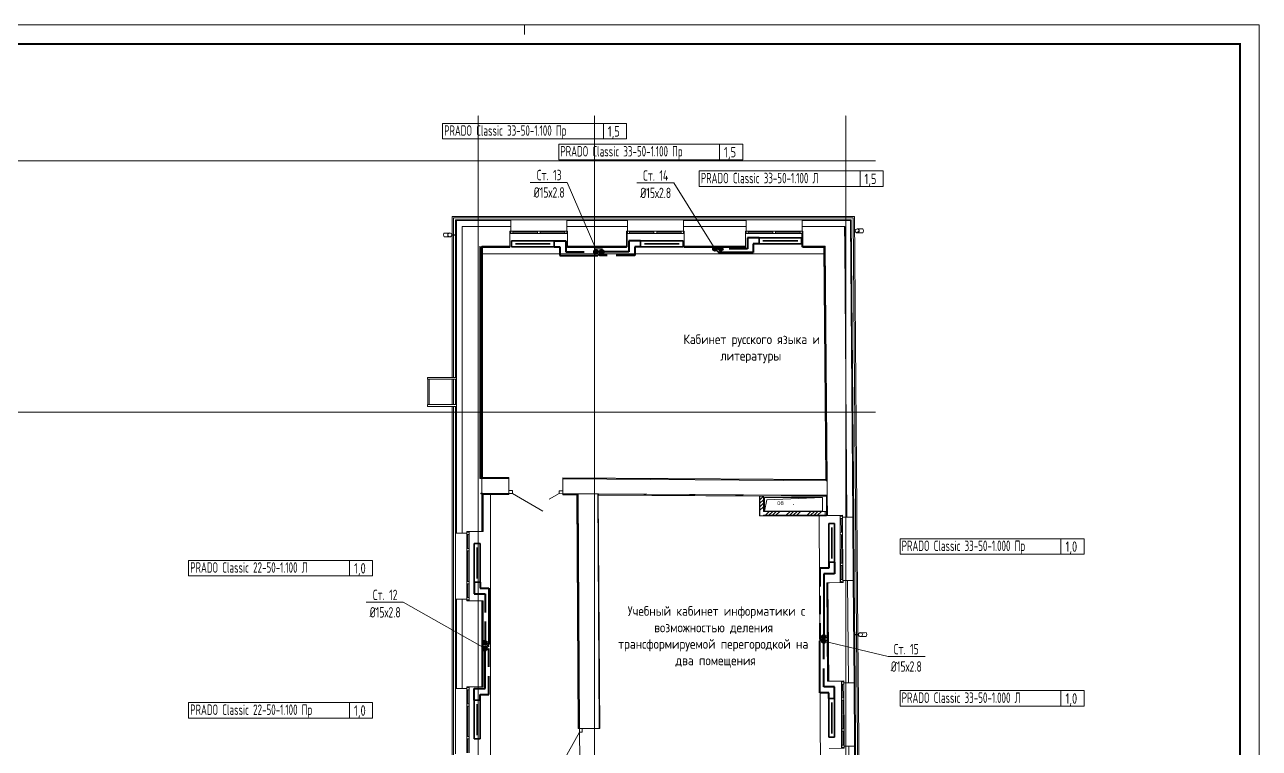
# Model space of a CAD drawing. Header units: millimetres. Extents: x -3929 to 624051, y 52832 to 514950.
# Drawn here: x 205170 to 237092, y 440221 to 458938 of the extents above; entities that cross this region are included whole.
import ezdxf
from ezdxf import colors
from ezdxf.entities.mleader import LeaderData, LeaderLine
from ezdxf.enums import TextEntityAlignment as Align
from ezdxf.math import Vec2, Vec3

# ---------------------------------------------------------------- set-up
doc = ezdxf.new("R2010")
doc.units = ezdxf.units.MM
for name, pattern in [('ADSK_Линия сетки', [25, 20, -2.5, 0, -2.5]), ('ADSK_Штриховая_ш2 п1', [3, 2, -1]), ('Hidden', [7.14375, 4.7625, -2.38125])]:
    doc.linetypes.add(name, pattern=pattern)
for name, color, linetype in [('9_Форматы', 7, 'Continuous'), ('ПРИБОРЫ', 3, 'Continuous'), ('статистика приборов', 252, 'Continuous'), ('стояки', 7, 'Continuous')]:
    doc.layers.add(name, color=color, linetype=linetype)
for name, color, linetype, lineweight in [('_ Окна', 7, 'Continuous', 9), ('Аннотация', 7, 'Continuous', 18), ('Двери', 7, 'Continuous', 9), ('Марки помещений', 7, 'Continuous', 20), ('Обобщенные модели', 7, 'Continuous', 18), ('Оборудование', 7, 'Continuous', 18), ('ОВ-О-Оборудование', 32, 'Continuous', 35), ('ОВ-рамка', 7, 'Continuous', 30), ('ОВ-ТЕКСТ', 7, 'Continuous', 25), ('Окна', 7, 'Continuous', 9), ('Оси', 253, 'Continuous', 9), ('Перекрытие', 7, 'Continuous', 18), ('Стены внутренние', 7, 'Continuous', 18), ('Стены наружные', 7, 'Continuous', 18), ('Стены несущие', 7, 'Continuous', 30), ('Стены отделка', 7, 'Continuous', 30), ('Стены штриховка', 7, 'Continuous', 9)]:
    doc.layers.add(name, color=color, linetype=linetype, lineweight=lineweight)
doc.layers.add('т11.1', color=1, linetype='Continuous', true_color=0xff0000)
doc.layers.add('т21.1', color=5, linetype='Continuous', true_color=0x0000ff)
doc.styles.add('GOST Common_2', font='GOST_Common.ttf', dxfattribs={"width": 0.9, "height": 250})
doc.styles.add('GOST Common_4', font='GOST_Common.ttf', dxfattribs={"width": 0.9, "height": 200})
doc.styles.add('СТИЛЬ', font='simplex.shx', dxfattribs={"width": 0.65})

# ---------------------------------------------------------------- blocks, each defined once
blk = doc.blocks.new('*U2934')
at = {"layer": 'ОВ-О-Оборудование', "color": 32, "ltscale": 0.1, "true_color": 0xcd6928}
for p, q in [((550, 75), (-550, 75)), ((-550, 75), (-550, -75)), ((-450, 0), (450, 0)), ((550, -75), (550, 75)), ((-550, -75), (550, -75))]:
    blk.add_line(p, q, dxfattribs=at)
blk = doc.blocks.new('*U2874')
at = {"layer": 'ОВ-О-Оборудование', "color": 32, "ltscale": 0.1, "true_color": 0xcd6928}
for p, q in [((500, 75), (-500, 75)), ((-500, 75), (-500, -75)), ((-400, 0), (400, 0)), ((500, -75), (500, 75)), ((-500, -75), (500, -75))]:
    blk.add_line(p, q, dxfattribs=at)
blk = doc.blocks.new('4 этаж')
at = {"layer": '_ Окна', "color": 253, "lineweight": 0}
for p, q in [((408457, 43324), (408457, 43384)), ((408457, 43384), (408533, 43384)), ((408533, 43324), (408457, 43324)), ((408477, 43324), (408477, 43384)), ((408533, 43384), (408533, 43324)), ((408533, 43354), (409164, 43354)), ((409164, 43324), (409164, 43384)), ((409164, 43384), (409240, 43384)), ((409240, 43324), (409164, 43324)), ((409240, 43384), (409240, 43324)), ((409240, 43354), (409871, 43354)), ((409871, 43384), (409871, 43324)), ((409947, 43384), (409871, 43384)), ((409871, 43324), (409947, 43324)), ((409927, 43324), (409927, 43384)), ((409947, 43324), (409947, 43384)), ((411472, 43324), (411472, 43384)), ((411472, 43384), (411548, 43384)), ((411548, 43324), (411472, 43324)), ((411492, 43324), (411492, 43384)), ((411548, 43384), (411548, 43324)), ((411548, 43354), (412179, 43354)), ((412179, 43324), (412179, 43384)), ((412179, 43384), (412255, 43384)), ((412255, 43324), (412179, 43324)), ((412255, 43384), (412255, 43324)), ((412255, 43354), (412886, 43354)), ((412886, 43384), (412886, 43324)), ((412962, 43384), (412886, 43384)), ((412886, 43324), (412962, 43324)), ((412942, 43324), (412942, 43384)), ((412962, 43324), (412962, 43384)), ((414542, 43324), (414542, 43384)), ((414542, 43384), (414618, 43384)), ((414618, 43324), (414542, 43324)), ((414562, 43324), (414562, 43384)), ((414618, 43384), (414618, 43324)), ((414618, 43354), (415249, 43354)), ((415249, 43324), (415249, 43384)), ((415249, 43384), (415325, 43384)), ((415325, 43324), (415249, 43324)), ((415325, 43384), (415325, 43324)), ((415325, 43354), (415956, 43354)), ((415956, 43384), (415956, 43324)), ((416032, 43384), (415956, 43384)), ((415956, 43324), (416032, 43324)), ((416012, 43324), (416012, 43384)), ((416032, 43324), (416032, 43384)), ((416993, 36032), (417053, 36033)), ((416993, 35952), (416993, 36032)), ((416993, 36012), (417053, 36013)), ((417053, 35953), (416993, 35952)), ((417023, 35953), (417026, 35593)), ((417053, 36033), (417053, 35953)), ((407400, 35614), (407340, 35614)), ((407340, 35614), (407340, 35534)), ((407400, 35594), (407340, 35594)), ((407340, 35534), (407400, 35534)), ((407370, 35174), (407370, 35534)), ((407400, 35534), (407400, 35614)), ((416996, 35592), (417056, 35593)), ((416997, 35532), (416996, 35592)), ((417057, 35533), (416997, 35532)), ((417027, 35533), (417033, 34793)), ((417056, 35593), (417057, 35533)), ((407340, 35174), (407400, 35174)), ((407340, 35114), (407340, 35174)), ((407400, 35174), (407400, 35114)), ((407400, 35114), (407340, 35114)), ((407370, 34324), (407370, 35114)), ((417003, 34792), (417063, 34793)), ((417003, 34732), (417003, 34792)), ((417063, 34733), (417003, 34732)), ((417033, 34733), (417036, 34373)), ((417063, 34793), (417063, 34733)), ((407340, 34324), (407400, 34324)), ((407340, 34264), (407340, 34324)), ((407400, 34264), (407340, 34264)), ((407370, 33904), (407370, 34264)), ((407400, 34324), (407400, 34264)), ((417066, 34373), (417006, 34372)), ((417006, 34372), (417007, 34292)), ((417007, 34312), (417067, 34313)), ((417007, 34292), (417067, 34293)), ((417067, 34293), (417066, 34373)), ((407340, 33904), (407400, 33904)), ((407340, 33824), (407340, 33904)), ((407400, 33844), (407340, 33844)), ((407400, 33904), (407400, 33824)), ((407400, 33824), (407340, 33824)), ((417027, 31747), (417087, 31748)), ((417028, 31667), (417027, 31747)), ((417027, 31727), (417087, 31728)), ((417088, 31668), (417028, 31667)), ((417058, 31668), (417061, 31308)), ((417087, 31748), (417088, 31668)), ((407400, 31599), (407340, 31599)), ((407340, 31599), (407340, 31519)), ((407400, 31579), (407340, 31579)), ((407340, 31519), (407400, 31519)), ((407370, 31159), (407370, 31519)), ((407400, 31519), (407400, 31599)), ((417031, 31307), (417091, 31308)), ((417031, 31247), (417031, 31307)), ((417091, 31308), (417091, 31248)), ((407340, 31159), (407400, 31159)), ((407340, 31099), (407340, 31159)), ((407400, 31099), (407340, 31099)), ((407370, 30309), (407370, 31099)), ((407400, 31159), (407400, 31099)), ((417091, 31248), (417031, 31247)), ((417061, 31248), (417067, 30508)), ((417037, 30507), (417097, 30508)), ((417038, 30447), (417037, 30507)), ((417098, 30448), (417038, 30447)), ((417068, 30448), (417071, 30088)), ((417097, 30508), (417098, 30448)), ((407340, 30309), (407400, 30309)), ((407340, 30249), (407340, 30309)), ((407400, 30249), (407340, 30249)), ((407370, 29889), (407370, 30249)), ((407400, 30309), (407400, 30249)), ((417101, 30088), (417041, 30087)), ((417041, 30087), (417041, 30007)), ((417041, 30027), (417101, 30028)), ((417041, 30007), (417101, 30008)), ((417101, 30008), (417101, 30088))]:
    blk.add_line(p, q, dxfattribs=at)
at = {"layer": 'Двери', "color": 253, "lineweight": 0}
for p, q in [((408519, 36671), (408424, 36671)), ((408424, 36671), (408424, 36601)), ((408424, 36601), (408519, 36601)), ((408519, 36601), (408519, 36671)), ((408519, 36601), (409308, 36138)), ((409729, 36593), (409472, 36447)), ((409824, 36662), (409729, 36663)), ((409729, 36663), (409729, 36593)), ((409729, 36593), (409824, 36592)), ((409824, 36592), (409824, 36662)), ((410255, 30421), (409802, 29626)), ((410324, 30517), (410254, 30516)), ((410254, 30516), (410255, 30421)), ((410255, 30421), (410325, 30422)), ((410325, 30422), (410324, 30517))]:
    blk.add_line(p, q, dxfattribs=at)
at = {"layer": 'Обобщенные модели', "color": 253, "lineweight": 0}
for p, q in [((417446, 43440), (417447, 43440)), ((417447, 43440), (417450, 43440)), ((417450, 43440), (417453, 43440)), ((417453, 43440), (417456, 43440)), ((417456, 43440), (417459, 43440)), ((417459, 43440), (417462, 43440)), ((417462, 43440), (417466, 43440)), ((417466, 43440), (417470, 43440)), ((417470, 43440), (417474, 43440)), ((417474, 43440), (417478, 43440)), ((417478, 43440), (417483, 43440)), ((417483, 43440), (417487, 43440)), ((417487, 43440), (417492, 43440)), ((417492, 43440), (417497, 43440)), ((417497, 43440), (417502, 43440)), ((417502, 43440), (417507, 43440)), ((417507, 43440), (417512, 43440)), ((417512, 43440), (417517, 43440)), ((417517, 43440), (417523, 43440)), ((417523, 43440), (417528, 43440)), ((417528, 43440), (417534, 43440)), ((417534, 43440), (417536, 43440)), ((417579, 43441), (417536, 43440)), ((406797, 43334), (406754, 43334)), ((406754, 43234), (406797, 43234)), ((406797, 43334), (406802, 43334)), ((406799, 43234), (406797, 43234)), ((406805, 43234), (406799, 43234)), ((406802, 43334), (406808, 43334)), ((406810, 43234), (406805, 43234)), ((406808, 43334), (406813, 43334)), ((406816, 43234), (406810, 43234)), ((406813, 43334), (406819, 43334)), ((406821, 43234), (406816, 43234)), ((406819, 43334), (406824, 43334)), ((406826, 43234), (406821, 43234)), ((406824, 43334), (406829, 43334)), ((406831, 43234), (406826, 43234)), ((406829, 43334), (406834, 43334)), ((406836, 43234), (406831, 43234)), ((406834, 43334), (406839, 43334)), ((406841, 43234), (406836, 43234)), ((406839, 43334), (406844, 43334)), ((406846, 43234), (406841, 43234)), ((406844, 43334), (406849, 43334)), ((406851, 43234), (406846, 43234)), ((406849, 43334), (406853, 43334)), ((406855, 43234), (406851, 43234)), ((406853, 43334), (406857, 43334)), ((406859, 43234), (406855, 43234)), ((406857, 43334), (406861, 43334)), ((406863, 43234), (406859, 43234)), ((406861, 43334), (406865, 43334)), ((406867, 43234), (406863, 43234)), ((406865, 43334), (406869, 43334)), ((406871, 43234), (406867, 43234)), ((406869, 43334), (406873, 43334)), ((406874, 43234), (406871, 43234)), ((406873, 43334), (406876, 43334)), ((406877, 43234), (406874, 43234)), ((406876, 43334), (406879, 43334)), ((406881, 43234), (406877, 43234)), ((406879, 43334), (406882, 43334)), ((406883, 43234), (406881, 43234)), ((406882, 43334), (406885, 43334)), ((406886, 43234), (406883, 43234)), ((406885, 43334), (406887, 43334)), ((406887, 43234), (406886, 43234)), ((407050, 43289), (406951, 43289)), ((406951, 43279), (407050, 43279)), ((417263, 43393), (417261, 43393)), ((417261, 43383), (417263, 43383)), ((417382, 43394), (417369, 43394)), ((417369, 43384), (417382, 43384)), ((417449, 43340), (417447, 43340)), ((417452, 43340), (417449, 43340)), ((417455, 43340), (417452, 43340)), ((417458, 43340), (417455, 43340)), ((417461, 43340), (417458, 43340)), ((417465, 43340), (417461, 43340)), ((417468, 43340), (417465, 43340)), ((417472, 43340), (417468, 43340)), ((417477, 43340), (417472, 43340)), ((417481, 43340), (417477, 43340)), ((417485, 43340), (417481, 43340)), ((417490, 43340), (417485, 43340)), ((417495, 43340), (417490, 43340)), ((417500, 43340), (417495, 43340)), ((417505, 43340), (417500, 43340)), ((417510, 43340), (417505, 43340)), ((417515, 43340), (417510, 43340)), ((417520, 43340), (417515, 43340)), ((417526, 43340), (417520, 43340)), ((417532, 43340), (417526, 43340)), ((417537, 43340), (417532, 43340)), ((417537, 43340), (417580, 43341)), ((415038, 36140), (415038, 36490)), ((415038, 36490), (416538, 36490)), ((416538, 36490), (415038, 36490)), ((415038, 36490), (415038, 36140)), ((415038, 36140), (415096, 36432)), ((415096, 36432), (416538, 36490)), ((416538, 36490), (416538, 36140)), ((416538, 36140), (416538, 36490)), ((416538, 36140), (415038, 36140)), ((415038, 36140), (416538, 36140)), ((417348, 32950), (417345, 32950)), ((417345, 32940), (417348, 32940)), ((417467, 32951), (417368, 32950)), ((417368, 32940), (417467, 32941)), ((417530, 32997), (417531, 32997)), ((417531, 32997), (417534, 32997)), ((417533, 32897), (417531, 32897)), ((417536, 32897), (417533, 32897)), ((417534, 32997), (417537, 32997)), ((417539, 32897), (417536, 32897)), ((417537, 32997), (417540, 32997)), ((417542, 32897), (417539, 32897)), ((417540, 32997), (417543, 32997)), ((417546, 32897), (417542, 32897)), ((417543, 32997), (417547, 32997)), ((417549, 32897), (417546, 32897)), ((417547, 32997), (417551, 32997)), ((417553, 32897), (417549, 32897)), ((417551, 32997), (417554, 32997)), ((417557, 32897), (417553, 32897)), ((417554, 32997), (417558, 32997)), ((417561, 32897), (417557, 32897)), ((417558, 32997), (417563, 32997)), ((417565, 32897), (417561, 32897)), ((417563, 32997), (417567, 32997)), ((417570, 32897), (417565, 32897)), ((417567, 32997), (417572, 32997)), ((417574, 32897), (417570, 32897)), ((417572, 32997), (417576, 32997)), ((417579, 32897), (417574, 32897)), ((417576, 32997), (417581, 32997)), ((417584, 32897), (417579, 32897)), ((417581, 32997), (417586, 32997)), ((417589, 32897), (417584, 32897)), ((417586, 32997), (417591, 32997)), ((417594, 32897), (417589, 32897)), ((417591, 32997), (417596, 32997)), ((417600, 32897), (417594, 32897)), ((417596, 32997), (417602, 32997)), ((417605, 32897), (417600, 32897)), ((417602, 32997), (417607, 32997)), ((417610, 32897), (417605, 32897)), ((417607, 32997), (417613, 32997)), ((417616, 32897), (417610, 32897)), ((417613, 32997), (417618, 32997)), ((417622, 32897), (417616, 32897)), ((417618, 32997), (417621, 32997)), ((417663, 32998), (417621, 32997)), ((417622, 32897), (417664, 32898))]:
    blk.add_line(p, q, dxfattribs=at)
at = {"layer": 'Обобщенные модели', "color": 253, "linetype": 'Continuous', "lineweight": 0}
blk.add_line((417427, 43341), (417482, 43395), dxfattribs=at)
at = {"layer": 'Обобщенные модели', "color": 253, "lineweight": 0}
for centre, radius, start, end in [((417433, 43390), 52, 0.4634, 180.4634), ((417433, 43390), 50, 0.4634, 180.4634), ((406900, 43284), 52, 0, 180), ((406900, 43284), 52, 180, 0), ((406900, 43284), 50, 0, 180), ((406900, 43284), 50, 180, 0), ((417433, 43390), 52, 180.4634, 0.4634), ((417433, 43390), 50, 180.4634, 0.4634), ((415788, 36315), 2.5, 0, 180), ((415788, 36315), 2.5, 60, 165), ((415788, 36315), 2.5, 180, 0), ((415788, 36315), 2.5, 195, 270), ((415788, 36315), 2.5, 300, 0), ((417518, 32946), 52, 0.4634, 180.4634), ((417518, 32946), 52, 180.4634, 0.4634), ((417518, 32946), 50, 0.4634, 180.4634), ((417518, 32946), 50, 180.4634, 0.4634)]:
    blk.add_arc(centre, radius, start, end, dxfattribs=at)
for centre, major_axis, start_param, end_param in [((417579, 43391), (-0.4, 50), 4.712389, 6.283185), ((406754, 43284), (0, -50), 3.141593, 4.712389), ((406754, 43284), (0, -50), 4.712389, 6.283185), ((417579, 43391), (-0.4, 50), 3.141593, 4.712389), ((417664, 32948), (-0.4, 50), 4.712389, 6.283185), ((417664, 32948), (-0.4, 50), 3.141593, 4.712389)]:
    blk.add_ellipse(centre, major_axis=major_axis, ratio=0.309017, start_param=start_param, end_param=end_param, dxfattribs=at)
at = {"layer": 'Оборудование', "color": 253, "lineweight": 0}
for p, q in [((406325, 39600), (406325, 39550)), ((406550, 39600), (406325, 39600)), ((406550, 39600), (406850, 39600)), ((407075, 39600), (406850, 39600)), ((407075, 39550), (407075, 39600)), ((406325, 39550), (406550, 39550)), ((406335, 38900), (406335, 39550)), ((406365, 39550), (406365, 38900)), ((406850, 39550), (406550, 39550)), ((406850, 39550), (407075, 39550)), ((406325, 38900), (406325, 38850)), ((406550, 38900), (406325, 38900)), ((406325, 38850), (406550, 38850)), ((406550, 38900), (406850, 38900)), ((406850, 38850), (406550, 38850)), ((407075, 38900), (406850, 38900)), ((406850, 38850), (407075, 38850)), ((407075, 38850), (407075, 38900))]:
    blk.add_line(p, q, dxfattribs=at)
at = {"layer": 'Окна', "color": 253, "lineweight": 0}
for p, q in [((408457, 43384), (408457, 43324)), ((408533, 43384), (408457, 43384)), ((408457, 43324), (408533, 43324)), ((408533, 43384), (409164, 43384)), ((409164, 43324), (408533, 43324)), ((409240, 43384), (409164, 43384)), ((409164, 43324), (409240, 43324)), ((409240, 43384), (409871, 43384)), ((409871, 43324), (409240, 43324)), ((409947, 43384), (409871, 43384)), ((409871, 43324), (409947, 43324)), ((409947, 43324), (409947, 43384)), ((411472, 43384), (411472, 43324)), ((411548, 43384), (411472, 43384)), ((411472, 43324), (411548, 43324)), ((411548, 43384), (412179, 43384)), ((412179, 43324), (411548, 43324)), ((412255, 43384), (412179, 43384)), ((412179, 43324), (412255, 43324)), ((412255, 43384), (412886, 43384)), ((412886, 43324), (412255, 43324)), ((412962, 43384), (412886, 43384)), ((412886, 43324), (412962, 43324)), ((412962, 43324), (412962, 43384)), ((414542, 43384), (414542, 43324)), ((414618, 43384), (414542, 43384)), ((414542, 43324), (414618, 43324)), ((414618, 43384), (415249, 43384)), ((415249, 43324), (414618, 43324)), ((415325, 43384), (415249, 43384)), ((415249, 43324), (415325, 43324)), ((415325, 43384), (415956, 43384)), ((415956, 43324), (415325, 43324)), ((416032, 43384), (415956, 43384)), ((415956, 43324), (416032, 43324)), ((416032, 43324), (416032, 43384)), ((417053, 36033), (416993, 36032)), ((416993, 36032), (416993, 35952)), ((416996, 35592), (416993, 35952)), ((417053, 35953), (417053, 36033)), ((417053, 35953), (417056, 35593)), ((407340, 35614), (407340, 35534)), ((407400, 35614), (407340, 35614)), ((407340, 35174), (407340, 35534)), ((407400, 35534), (407400, 35614)), ((407400, 35534), (407400, 35174)), ((416996, 35592), (416997, 35532)), ((417003, 34792), (416997, 35532)), ((417057, 35533), (417056, 35593)), ((417057, 35533), (417063, 34793)), ((407340, 35174), (407340, 35114)), ((407400, 35114), (407400, 35174)), ((407340, 34324), (407340, 35114)), ((407400, 35114), (407400, 34324)), ((417003, 34792), (417003, 34732)), ((417006, 34372), (417003, 34732)), ((417063, 34733), (417063, 34793)), ((417063, 34733), (417066, 34373)), ((407340, 34324), (407340, 34264)), ((407340, 33904), (407340, 34264)), ((407400, 34264), (407400, 34324)), ((407400, 34264), (407400, 33904)), ((417006, 34372), (417007, 34292)), ((417007, 34292), (417067, 34293)), ((417067, 34293), (417066, 34373)), ((407340, 33904), (407340, 33824)), ((407400, 33824), (407400, 33904)), ((407340, 33824), (407400, 33824)), ((417087, 31748), (417027, 31747)), ((417027, 31747), (417028, 31667)), ((417031, 31307), (417028, 31667)), ((417088, 31668), (417087, 31748)), ((417088, 31668), (417091, 31308)), ((407340, 31599), (407340, 31519)), ((407400, 31599), (407340, 31599)), ((407340, 31159), (407340, 31519)), ((407400, 31519), (407400, 31599)), ((407400, 31519), (407400, 31159)), ((417031, 31307), (417031, 31247)), ((417091, 31248), (417091, 31308)), ((407340, 31159), (407340, 31099)), ((407340, 30309), (407340, 31099)), ((407400, 31099), (407400, 31159)), ((407400, 31099), (407400, 30309)), ((417037, 30507), (417031, 31247)), ((417091, 31248), (417097, 30508)), ((417037, 30507), (417038, 30447)), ((417041, 30087), (417038, 30447)), ((417098, 30448), (417097, 30508)), ((417098, 30448), (417101, 30088)), ((407340, 30309), (407340, 30249)), ((407340, 29889), (407340, 30249)), ((407400, 30249), (407400, 30309)), ((407400, 30249), (407400, 29889)), ((417041, 30087), (417041, 30007)), ((417041, 30007), (417101, 30008)), ((417101, 30008), (417101, 30088))]:
    blk.add_line(p, q, dxfattribs=at)
at = {"layer": 'Оси', "color": 253, "linetype": 'ADSK_Линия сетки', "lineweight": 0}
for p, q in [((407638, -2196), (407638, 46378)), ((410638, -2196), (410638, 46378)), ((417138, -2196), (417138, 46378)), ((351674, 45200), (417904, 45200)), ((351674, 38700), (417904, 38700))]:
    blk.add_line(p, q, dxfattribs=at)
at = {"layer": 'Перекрытие', "color": 253, "lineweight": 0}
for p, q in [((411484, 43324), (411484, 42974)), ((416000, 42973), (416000, 43324)), ((407742, 42794), (416576, 42794)), ((411484, 42974), (411472, 42974)), ((416032, 42973), (416000, 42973)), ((407956, 20633), (407956, 36572)), ((414918, 36556), (414918, 36558)), ((416642, 36135), (416608, 36135)), ((416449, 36023), (416491, 28593)), ((416992, 34292), (416992, 36032)), ((416676, 34289), (416676, 34290)), ((416676, 34290), (416721, 34290)), ((417026, 31744), (416676, 31744)), ((417026, 30007), (417026, 31744)), ((410259, 29729), (410255, 30421))]:
    blk.add_line(p, q, dxfattribs=at)
at = {"layer": 'Стены внутренние', "color": 253, "lineweight": 0}
blk.add_line((416032, 42974), (416000, 42974), dxfattribs=at)
at = {"layer": 'Стены наружные', "color": 253, "lineweight": 0}
for p, q in [((406965, 43289), (406965, 43759)), ((406965, 43759), (417366, 43759)), ((417366, 43759), (417453, 32951)), ((407000, 43289), (407000, 43724)), ((407000, 43724), (407000, 43289)), ((407000, 43724), (417330, 43724)), ((417331, 43724), (407000, 43724)), ((409927, 43674), (408477, 43674)), ((412942, 43674), (411492, 43674)), ((416012, 43674), (414562, 43674)), ((417330, 43724), (417418, 32950)), ((417418, 32950), (417331, 43724)), ((406965, 39600), (406965, 43279)), ((407000, 39600), (407000, 43279)), ((407000, 43279), (407000, 39600)), ((406965, 38900), (406965, 39550)), ((407000, 38900), (407000, 39550)), ((407000, 39550), (407000, 38900)), ((406965, 28014), (406965, 38850)), ((407000, 28014), (407000, 38850)), ((407000, 38850), (407000, 28014)), ((417320, 35985), (417334, 34345)), ((417336, 34345), (417323, 35985)), ((417356, 34345), (417343, 35985)), ((407050, 33864), (407050, 35574)), ((417418, 32941), (417547, 16960)), ((417547, 16960), (417418, 32941)), ((417453, 32941), (417582, 16960)), ((417355, 31700), (417368, 30060)), ((417371, 30060), (417358, 31700)), ((417391, 30060), (417378, 31700)), ((407050, 29859), (407050, 31549))]:
    blk.add_line(p, q, dxfattribs=at)
at = {"layer": 'Стены несущие', "color": 253, "lineweight": 0}
for p, q in [((407220, 35574), (407220, 43504)), ((407220, 43504), (408477, 43504)), ((408477, 43384), (408477, 43504)), ((409927, 43504), (409927, 43384)), ((411492, 43504), (409927, 43504)), ((411492, 43384), (411492, 43504)), ((412942, 43504), (412942, 43384)), ((414562, 43504), (412942, 43504)), ((414562, 43384), (414562, 43504)), ((416012, 43504), (416012, 43384)), ((417112, 43504), (416012, 43504)), ((417116, 42994), (417112, 43504)), ((408457, 42994), (408457, 43324)), ((409947, 43324), (409947, 42994)), ((411472, 42994), (411472, 43324)), ((412962, 43324), (412962, 42994)), ((414542, 42994), (414542, 43324)), ((416032, 43324), (416032, 42994)), ((407730, 36986), (407730, 42994)), ((408457, 42994), (407730, 42994)), ((409947, 42994), (411472, 42994)), ((414542, 42994), (412962, 42994)), ((416606, 42994), (416032, 42994)), ((416606, 42994), (416655, 36927)), ((417114, 42994), (417116, 42994)), ((417114, 42994), (417170, 35984)), ((408426, 36981), (407730, 36986)), ((408424, 36671), (408426, 36981)), ((409826, 36972), (409824, 36662)), ((416655, 36927), (409826, 36972)), ((407730, 36606), (407730, 35614)), ((407730, 36606), (408424, 36601)), ((408424, 36601), (408424, 36601)), ((410218, 36589), (409824, 36592)), ((410218, 36589), (410254, 30516)), ((410254, 30516), (410218, 36569)), ((410728, 36586), (416658, 36547)), ((410728, 36586), (410764, 30519)), ((414912, 36532), (414912, 36035)), ((415012, 36532), (414912, 36532)), ((415012, 36135), (415012, 36532)), ((416658, 36547), (416663, 36030)), ((416608, 36135), (415012, 36135)), ((416608, 36035), (416608, 36135)), ((414912, 36035), (414918, 36035)), ((414918, 36023), (415012, 36023)), ((415012, 36035), (416608, 36035)), ((415012, 36023), (415012, 36035)), ((416663, 36030), (416993, 36032)), ((417053, 35983), (417170, 35984)), ((407220, 35574), (407340, 35574)), ((407400, 35614), (407730, 35614)), ((417007, 34292), (416677, 34290)), ((416677, 34290), (416697, 31745)), ((417186, 34344), (417066, 34343)), ((417067, 34292), (417067, 34293)), ((417184, 34343), (417205, 31699)), ((417184, 34343), (417186, 34343)), ((417186, 34343), (417186, 34344)), ((407340, 33864), (407220, 33864)), ((407220, 33864), (407220, 31549)), ((407730, 33824), (407400, 33824)), ((407730, 31599), (407730, 33824)), ((416697, 31745), (417027, 31747)), ((417088, 31698), (417205, 31699)), ((407220, 31549), (407340, 31549)), ((407400, 31599), (407730, 31599)), ((410324, 30517), (410764, 30519)), ((417041, 30007), (416711, 30005)), ((417221, 30059), (417101, 30058)), ((417101, 30007), (417101, 30008)), ((417239, 27494), (417218, 30058)), ((417218, 30058), (417239, 27494)), ((417218, 30058), (417221, 30058)), ((417221, 30058), (417221, 30059))]:
    blk.add_line(p, q, dxfattribs=at)
at = {"layer": 'Стены отделка', "color": 253, "lineweight": 0}
for p, q in [((407050, 43674), (407050, 39600)), ((408477, 43674), (407050, 43674)), ((407220, 43654), (407070, 43654)), ((408477, 43654), (408443, 43654)), ((408477, 43504), (408477, 43674)), ((411492, 43674), (409927, 43674)), ((409927, 43674), (409927, 43504)), ((411492, 43504), (411492, 43674)), ((414562, 43674), (412942, 43674)), ((412942, 43674), (412942, 43504)), ((414562, 43504), (414562, 43674)), ((417281, 43674), (416012, 43674)), ((416012, 43674), (416012, 43504)), ((417110, 43504), (417114, 42994)), ((417258, 43654), (417261, 43654)), ((417320, 35985), (417258, 43654)), ((417261, 43654), (417323, 35985)), ((417343, 35985), (417281, 43674)), ((407680, 42994), (407680, 36986)), ((407700, 36986), (407700, 42974)), ((408413, 42974), (407700, 42974)), ((407742, 37018), (407742, 42962)), ((407742, 42962), (408457, 42962)), ((408457, 42962), (408457, 42994)), ((409947, 42994), (409947, 42962)), ((409947, 42974), (411472, 42974)), ((409947, 42962), (411472, 42962)), ((411472, 42962), (411472, 42994)), ((412962, 42994), (412962, 42962)), ((412962, 42974), (414542, 42974)), ((412962, 42962), (414542, 42962)), ((414542, 42962), (414542, 42994)), ((416032, 42994), (416032, 42962)), ((416607, 42974), (416032, 42974)), ((416032, 42962), (416575, 42962)), ((416575, 42962), (416623, 36959)), ((416607, 42974), (416587, 42974)), ((416635, 36927), (416587, 42974)), ((416607, 42974), (416607, 42994)), ((416655, 36927), (416607, 42974)), ((407050, 39550), (407050, 38900)), ((407050, 38850), (407050, 35574)), ((407680, 36986), (407700, 36986)), ((407701, 37006), (407700, 36986)), ((407700, 36986), (407730, 36986)), ((407730, 37006), (407701, 37006)), ((408426, 37013), (407742, 37018)), ((408426, 37001), (408426, 37013)), ((408426, 36981), (408426, 37001)), ((416623, 36959), (409826, 37004)), ((409826, 37004), (409826, 36992)), ((409826, 36992), (409826, 36972)), ((409826, 36992), (409846, 36992)), ((409826, 36972), (409826, 36972)), ((416635, 36927), (416636, 36947)), ((416636, 36947), (416635, 36947)), ((416635, 36927), (416655, 36927)), ((407730, 36606), (407700, 36606)), ((407700, 36606), (407700, 36586)), ((407700, 36586), (407750, 36586)), ((407750, 36606), (407730, 36606)), ((407750, 36576), (407750, 36606)), ((407762, 36574), (408423, 36569)), ((407762, 35614), (407762, 36574)), ((408423, 36569), (408424, 36581)), ((408424, 36581), (408424, 36601)), ((409824, 36572), (409823, 36560)), ((409823, 36560), (410186, 36558)), ((409824, 36592), (409824, 36592)), ((409824, 36592), (409824, 36572)), ((409844, 36572), (409824, 36572)), ((410186, 36558), (410222, 30516)), ((410188, 36570), (410218, 36569)), ((410198, 36569), (410198, 36570)), ((410218, 36569), (410198, 36569)), ((410218, 36569), (410218, 36589)), ((410748, 36586), (410728, 36586)), ((415741, 36530), (410728, 36566)), ((410776, 30519), (410740, 36554)), ((410740, 36554), (414906, 36524)), ((415741, 36550), (410748, 36586)), ((410748, 36586), (410748, 36566)), ((414906, 36524), (414906, 36025)), ((414918, 36035), (414918, 36536)), ((416658, 36550), (415738, 36550)), ((415738, 36550), (415738, 36530)), ((415738, 36530), (416658, 36530)), ((415741, 36530), (415741, 36550)), ((416659, 36534), (416639, 36534)), ((416639, 36534), (416643, 36023)), ((416658, 36530), (416658, 36550)), ((414908, 36023), (414918, 36023)), ((415012, 36023), (416643, 36023)), ((416643, 36035), (416608, 36035)), ((416643, 36028), (416663, 36029)), ((416663, 36029), (416663, 36030)), ((417170, 35984), (417320, 35985)), ((417323, 35985), (417343, 35985)), ((407050, 35574), (407070, 35574)), ((407070, 35574), (407220, 35574)), ((407730, 35614), (407762, 35614)), ((416677, 34290), (416645, 34289)), ((416645, 34289), (416665, 31744)), ((416677, 31744), (416657, 34290)), ((417184, 34344), (417184, 34343)), ((417334, 34345), (417186, 34344)), ((417355, 31700), (417334, 34345)), ((417336, 34345), (417358, 31700)), ((417356, 34345), (417336, 34345)), ((417378, 31700), (417356, 34345)), ((407070, 33864), (407050, 33864)), ((407050, 33864), (407050, 31549)), ((407220, 33864), (407070, 33864)), ((407762, 33824), (407730, 33824)), ((407762, 31599), (407762, 33824)), ((416665, 31744), (416677, 31745)), ((416677, 31744), (416697, 31744)), ((416697, 31744), (416697, 31745)), ((417205, 31699), (417355, 31700)), ((417358, 31700), (417378, 31700)), ((407050, 31549), (407070, 31549)), ((407070, 31549), (407220, 31549)), ((407730, 31599), (407762, 31599)), ((410222, 30516), (410254, 30516)), ((410764, 30519), (410776, 30519)), ((417218, 30059), (417218, 30058)), ((417368, 30060), (417221, 30059)), ((417389, 27495), (417368, 30060)), ((417371, 30060), (417392, 27495)), ((417391, 30060), (417371, 30060)), ((417412, 27495), (417391, 30060))]:
    blk.add_line(p, q, dxfattribs=at)
at = {"layer": 'Стены штриховка', "color": 253, "lineweight": 0}
for p, q in [((407070, 39600), (407070, 43674)), ((407070, 43654), (407070, 39600)), ((408443, 43654), (407220, 43654)), ((409927, 43654), (411492, 43654)), ((412942, 43654), (414562, 43654)), ((416012, 43654), (417258, 43654)), ((417281, 43654), (417261, 43654)), ((407740, 37016), (407740, 42964)), ((407740, 42964), (408457, 42964)), ((408413, 42974), (408457, 42974)), ((409947, 42964), (411472, 42964)), ((412962, 42964), (414542, 42964)), ((416032, 42964), (416577, 42964)), ((416577, 42964), (416625, 36957)), ((407070, 38900), (407070, 39550)), ((407070, 39550), (407070, 38900)), ((407070, 35574), (407070, 38850)), ((407070, 38850), (407070, 35574)), ((407730, 37006), (408426, 37001)), ((407730, 36986), (407730, 36606)), ((408426, 37011), (407740, 37016)), ((416625, 36957), (409826, 37002)), ((416635, 36947), (409846, 36992)), ((416658, 36547), (416655, 36927)), ((408424, 36581), (407750, 36586)), ((407750, 36576), (407750, 35614)), ((407760, 36576), (408423, 36571)), ((407760, 35614), (407760, 36576)), ((408424, 36581), (408424, 36581)), ((409823, 36562), (410188, 36560)), ((410188, 36570), (409844, 36572)), ((410188, 36560), (410224, 30516)), ((410198, 36569), (410234, 30516)), ((410728, 36586), (410218, 36589)), ((410774, 30519), (410738, 36556)), ((410738, 36556), (414908, 36526)), ((414908, 36526), (414908, 36023)), ((414906, 36025), (414906, 36023)), ((414918, 36025), (414906, 36025)), ((414906, 36023), (414908, 36023)), ((415012, 36025), (416633, 36025)), ((416633, 36025), (416633, 36023)), ((416647, 34289), (416667, 31745)), ((407070, 31549), (407070, 33864)), ((407070, 33864), (407070, 31549)), ((407750, 31599), (407750, 33824)), ((407760, 31599), (407760, 33824))]:
    blk.add_line(p, q, dxfattribs=at)
at = {"layer": 'Стены штриховка', "color": 253, "linetype": 'Continuous', "lineweight": 0}
for p, q in [((414912, 36425), (415012, 36525)), ((414912, 36335), (415012, 36435)), ((414912, 36245), (415012, 36345)), ((414912, 36156), (415012, 36256)), ((415060, 36035), (415160, 36135)), ((415150, 36035), (415250, 36135)), ((415240, 36035), (415340, 36135)), ((415330, 36035), (415430, 36135)), ((415599, 36035), (415699, 36135)), ((415689, 36035), (415789, 36135)), ((415779, 36035), (415879, 36135)), ((415869, 36035), (415969, 36135)), ((416138, 36035), (416238, 36135)), ((416228, 36035), (416328, 36135)), ((416318, 36035), (416418, 36135)), ((416407, 36035), (416507, 36135))]:
    blk.add_line(p, q, dxfattribs=at)
at = {"layer": 'Аннотация', "color": 253, "lineweight": 0, "style": 'GOST Common_4', "width": 0.9}
blk.add_text('ОВ', height=100, dxfattribs=at).set_placement((415368, 36298))
at = {"layer": 'Марки помещений', "color": 253, "lineweight": 0, "style": 'GOST Common_2', "width": 0.9}
for s, p in [('Кабинет русского языка и', (412941, 40461)), ('литературы', (413895, 40035)), ('Учебный кабинет информатики с', (411499, 33433)), ('возможностью деления', (412184, 33006)), ('трансформируемой перегородкой на', (411256, 32580)), ('два помещения', (412735, 32154))]:
    blk.add_text(s, height=250, dxfattribs=at).set_placement(p)
blk = doc.blocks.new('*U2998')
at = {"layer": '9_Форматы', "color": 7, "linetype": 'Continuous', "lineweight": 9, "ltscale": 100}
blk.add_lwpolyline([(5, -5), (5, 589), (-836, 589), (-836, -5)], close=True, dxfattribs=at)
at = {"layer": '9_Форматы', "color": 7, "linetype": 'Continuous', "lineweight": 15, "ltscale": 100}
blk.add_lwpolyline([(-185, 589), (-185, 586.5)], dxfattribs=at)
at = {"layer": '9_Форматы', "color": 7, "linetype": 'Continuous', "lineweight": 9, "ltscale": 100, "const_width": 0.5}
blk.add_lwpolyline([(0, 0), (0, 584), (-816, 584), (-816, 0)], close=True, dxfattribs=at)

msp = doc.modelspace()

# ---------------------------------------------------------------- hatches: boundary and pattern name
at = {"layer": 'т11.1', "lineweight": 40}
h = msp.add_hatch(color=256, dxfattribs=at)
h.dxf.hatch_style = 1
h.paths.add_polyline_path([(220140.109, 453065.171, 1), (220040.109, 453065.171, 1)])
h = msp.add_hatch(color=256, dxfattribs=at)
h.dxf.hatch_style = 1
h.paths.add_polyline_path([(222967.075, 453142.589, 1), (223067.075, 453142.589, 1)])
h = msp.add_hatch(color=256, dxfattribs=at)
h.dxf.hatch_style = 1
h.paths.add_polyline_path([(225783.447, 443105.187, 1), (225883.447, 443105.187, 1)])
h = msp.add_hatch(color=256, dxfattribs=at)
h.dxf.hatch_style = 1
h.paths.add_polyline_path([(217123.749, 442801.736, 1), (217023.749, 442801.736, 1)])
at = {"layer": 'т21.1', "linetype": 'ADSK_Штриховая_ш2 п1', "lineweight": 40, "ltscale": 50}
h = msp.add_hatch(color=256, dxfattribs=at)
h.dxf.hatch_style = 1
h.paths.add_polyline_path([(219990.109, 453065.171, 1), (219890.109, 453065.171, 1)])
h = msp.add_hatch(color=256, dxfattribs=at)
h.dxf.hatch_style = 1
h.paths.add_polyline_path([(223117.075, 453142.589, 1), (223217.075, 453142.589, 1)])
h = msp.add_hatch(color=256, dxfattribs=at)
h.dxf.hatch_style = 1
h.paths.add_polyline_path([(217123.749, 442951.736, 1), (217023.749, 442951.736, 1)])
h = msp.add_hatch(color=256, dxfattribs=at)
h.dxf.hatch_style = 1
h.paths.add_polyline_path([(225783.447, 442992.002, 1), (225883.447, 442992.002, 1)])

# ---------------------------------------------------------------- linework, layer by layer
at = {"layer": 'ПРИБОРЫ', "color": 7, "lineweight": 15}
for p, q in [((215972.064, 456383.138), (220731.685, 456383.138)), ((215972.064, 456383.138), (220731.685, 456383.138)), ((215972.064, 456383.138), (215972.064, 455983.138)), ((220131.685, 456383.138), (220131.685, 455983.138)), ((220731.685, 456383.138), (220731.685, 455983.138)), ((215972.064, 455983.138), (220731.685, 455983.138)), ((218977.742, 455846.641), (223737.362, 455846.641)), ((218977.742, 455846.641), (223737.362, 455846.641)), ((218977.742, 455846.641), (218977.742, 455446.641)), ((223137.362, 455846.641), (223137.362, 455446.641)), ((223737.362, 455846.641), (223737.362, 455446.641)), ((218977.742, 455446.641), (223737.362, 455446.641)), ((222608.382, 455154.461), (227368.002, 455154.461)), ((222608.382, 455154.461), (227368.002, 455154.461)), ((222608.382, 455154.461), (222608.382, 454754.461)), ((226768.002, 455154.461), (226768.002, 454754.461)), ((227368.002, 455154.461), (227368.002, 454754.461)), ((222608.382, 454754.461), (227368.002, 454754.461)), ((227801.863, 445643.296), (232561.483, 445643.296)), ((227801.863, 445643.296), (232561.483, 445643.296)), ((227801.863, 445643.296), (227801.863, 445243.296)), ((231961.483, 445643.296), (231961.483, 445243.296)), ((232561.483, 445643.296), (232561.483, 445243.296)), ((209406.645, 445081.937), (214166.266, 445081.937)), ((209406.645, 445081.937), (214166.266, 445081.937)), ((209406.645, 445081.937), (209406.645, 444681.937)), ((213566.266, 445081.937), (213566.266, 444681.937)), ((214166.266, 445081.937), (214166.266, 444681.937)), ((227801.863, 445243.296), (232561.483, 445243.296)), ((209406.645, 444681.937), (214166.266, 444681.937)), ((227801.863, 441713.997), (232561.483, 441713.997)), ((227801.863, 441713.997), (232561.483, 441713.997)), ((227801.863, 441713.997), (227801.863, 441313.997)), ((231961.483, 441713.997), (231961.483, 441313.997)), ((232561.483, 441713.997), (232561.483, 441313.997)), ((209406.645, 441403.446), (214166.266, 441403.446)), ((209406.645, 441403.446), (214166.266, 441403.446)), ((209406.645, 441403.446), (209406.645, 441003.446)), ((213566.266, 441403.446), (213566.266, 441003.446)), ((214166.266, 441403.446), (214166.266, 441003.446)), ((227801.863, 441313.997), (232561.483, 441313.997)), ((209406.645, 441003.446), (214166.266, 441003.446))]:
    msp.add_line(p, q, dxfattribs=at)
at = {"layer": 'т11.1', "lineweight": 40}
for p, q in [((221093.124, 453343.831), (220793.124, 453343.831)), ((220793.124, 453343.831), (220793.124, 453064.173)), ((218860.548, 453193.831), (219010.548, 453193.831)), ((219010.548, 453193.831), (219010.548, 452964.173)), ((220090.109, 453065.171), (219989.111, 452964.173)), ((220793.124, 453064.173), (220090.109, 453065.171)), ((223017.075, 453142.589), (223118.073, 453041.591)), ((224008.606, 453041.591), (223118.073, 453041.591)), ((224158.606, 453271.248), (224008.606, 453271.248)), ((224008.606, 453271.248), (224008.606, 453041.591)), ((219010.548, 452964.173), (219989.111, 452964.173)), ((226112.106, 445033.208), (226112.106, 444733.208)), ((226112.106, 444733.208), (225832.449, 444733.208)), ((225832.449, 444733.208), (225833.447, 443105.187)), ((216945.089, 444514.731), (216945.089, 444364.731)), ((216945.089, 444364.731), (217174.746, 444364.731)), ((217174.746, 444364.731), (217174.746, 442902.734)), ((225833.447, 443105.187), (225732.449, 443004.189)), ((217073.749, 442801.736), (217174.746, 442902.734)), ((217074.746, 441764.681), (217073.749, 442801.736)), ((225732.449, 441658.715), (225732.449, 443004.189)), ((216795.089, 441464.681), (216795.089, 441764.681)), ((216795.089, 441764.681), (217074.746, 441764.681)), ((225962.106, 441658.715), (225732.449, 441658.715)), ((225962.106, 441508.715), (225962.106, 441658.715))]:
    msp.add_line(p, q, dxfattribs=at)
for centre in [(220090.109, 453065.171), (223017.075, 453142.589), (225833.447, 443105.187), (217073.749, 442801.736)]:
    msp.add_circle(centre, 50, dxfattribs=at)
at = {"layer": 'т21.1', "linetype": 'Hidden', "lineweight": 40, "ltscale": 100}
for p, q in [((218860.548, 453343.831), (219160.548, 453343.831)), ((219160.548, 453343.831), (219160.548, 453064.173)), ((224158.606, 453421.248), (223858.606, 453421.248)), ((223858.606, 453421.248), (223858.606, 453141.591)), ((219160.548, 453064.173), (219940.109, 453065.171)), ((219940.109, 453065.171), (220041.106, 452964.173)), ((221093.124, 453193.831), (220943.124, 453193.831)), ((220943.124, 453193.831), (220943.124, 452964.173)), ((223858.606, 453141.591), (223167.075, 453142.589)), ((220943.124, 452964.173), (220041.106, 452964.173)), ((225962.106, 445033.208), (225962.106, 444883.208)), ((225962.106, 444883.208), (225732.449, 444883.208)), ((225732.449, 444883.208), (225732.449, 443056.185)), ((216795.089, 444514.731), (216795.089, 444214.731)), ((216795.089, 444214.731), (217074.746, 444214.731)), ((217074.746, 444214.731), (217073.749, 442951.736)), ((217073.749, 442951.736), (217174.746, 442850.739)), ((217174.746, 441614.681), (217174.746, 442850.739)), ((225833.447, 442955.187), (225732.449, 443056.185)), ((225832.449, 441808.715), (225833.447, 442955.187)), ((226112.106, 441808.715), (225832.449, 441808.715)), ((226112.106, 441508.715), (226112.106, 441808.715)), ((216945.089, 441464.681), (216945.089, 441614.681)), ((216945.089, 441614.681), (217174.746, 441614.681))]:
    msp.add_line(p, q, dxfattribs=at)
at = {"layer": 'т21.1', "lineweight": 40, "ltscale": 50}
for centre in [(219940.109, 453065.171), (223167.075, 453142.589), (217073.749, 442951.736), (225833.447, 442992.002)]:
    msp.add_circle(centre, 50, dxfattribs=at)

# ---------------------------------------------------------------- block references
at = {"layer": 'ОВ-О-Оборудование', "ltscale": 10, "xscale": -1}
msp.add_blockref('*U2934', (218310.548, 453268.831), dxfattribs=at)
at = {"layer": 'ОВ-О-Оборудование', "ltscale": 10}
for p in [(221643.124, 453268.831), (224708.606, 453346.248)]:
    msp.add_blockref('*U2934', p, dxfattribs=at)
at = {"layer": 'ОВ-О-Оборудование', "ltscale": 10, "xscale": -1}
for p, rotation in [((226037.106, 445533.208), 270), ((216870.089, 440964.681), 90)]:
    msp.add_blockref('*U2874', p, dxfattribs=dict(at, rotation=rotation))
at = {"layer": 'ОВ-О-Оборудование', "ltscale": 10}
for p, rotation in [((216870.089, 445014.731), 90.00000000000001), ((226037.106, 441008.715), 270)]:
    msp.add_blockref('*U2874', p, dxfattribs=dict(at, rotation=rotation))
at = {"layer": 'ОВ-рамка', "ltscale": 100, "transparency": 33554687, "xscale": 100, "yscale": 100, "zscale": 100}
msp.add_blockref('*U2998', (236591.963, 400038.391), dxfattribs=at)
at = {"layer": 'стояки', "color": 5, "lineweight": 40}
msp.add_blockref('4 этаж', (-190738.98, 410215.433), dxfattribs=at)

# ---------------------------------------------------------------- texts
at = {"layer": 'статистика приборов', "color": 7, "style": 'СТИЛЬ', "width": 0.6}
for s, p in [('PRADO Classic 33-50-1.100 Пр      ', (216015.041, 456064.991)), ('PRADO Classic 33-50-1.100 Пр      ', (219020.719, 455528.494)), ('PRADO Classic 33-50-1.100 Л      ', (222651.359, 454836.314)), ('PRADO Classic 33-50-1.000 Пр      ', (227844.839, 445325.15)), ('PRADO Classic 22-50-1.100 Л      ', (209449.622, 444763.79)), ('PRADO Classic 33-50-1.000 Л      ', (227844.839, 441395.85)), ('PRADO Classic 22-50-1.100 Пр      ', (209449.622, 441085.299))]:
    msp.add_text(s, height=270, dxfattribs=at).set_placement(p)
at = {"layer": 'статистика приборов', "color": 7, "style": 'СТИЛЬ', "width": 0.7}
for s, p in [('1,5', (220402.75, 456043.589)), ('1,5', (223408.428, 455507.092)), ('1,5', (227039.068, 454814.912)), ('1,0', (232232.549, 445303.748)), ('1,0', (213837.331, 444742.388)), ('1,0', (232232.549, 441374.448)), ('1,0', (213837.331, 441063.897))]:
    msp.add_text(s, height=270, dxfattribs=at).set_placement(p, align=Align.CENTER)

# ---------------------------------------------------------------- leaders
at = {"layer": 'ОВ-ТЕКСТ', "color": 7}
ml = msp.add_multileader_mtext('Standard', dxfattribs=at)
ml.set_content('\\A1;Ст. 13^J%%C15х2.8 ', color=7, style='СТИЛЬ')
ml.set_leader_properties(color=7, lineweight=18)
ml.build(insert=Vec2(0, 0))
ml.multileader.update_dxf_attribs({"text_left_attachment_type": 6, "text_right_attachment_type": 6, "dogleg_length": 0.36, "arrow_head_size": 0.126})
ctx = ml.context
ctx.base_point, ctx.char_height, ctx.arrow_head_size, ctx.landing_gap_size, ctx.plane_origin = Vec3(218263.434, 454860.034), 270, 0.126, 0.063, Vec3(224390.385, 450829.43)
ctx.left_attachment, ctx.right_attachment, ctx.text_align_type = 6, 6, 1
notes = []
notes.append((ctx, [(1, (1, 1, 0), (219199.812, 454860.034), (-1, 0), 0.252, [(0, [(220106.683, 453144.238), (219940.109, 453142.589)], 0, [])])]))
ctx.mtext.insert, ctx.mtext.width, ctx.mtext.alignment, ctx.mtext.flow_direction = Vec3(218731.497, 455184.034), 1404.14984, 2, 5
ml = msp.add_multileader_mtext('Standard', dxfattribs=at)
ml.set_content('\\A1;Ст. 14^J%%C15х2.8 ', color=7, style='СТИЛЬ')
ml.set_leader_properties(color=7, lineweight=18)
ml.build(insert=Vec2(0, 0))
ml.multileader.update_dxf_attribs({"text_left_attachment_type": 6, "text_right_attachment_type": 6, "dogleg_length": 0.36, "arrow_head_size": 0.126})
ctx = ml.context
ctx.base_point, ctx.char_height, ctx.arrow_head_size, ctx.landing_gap_size, ctx.plane_origin = Vec3(221016.973, 454847.385), 270, 0.126, 0.063, Vec3(227472.804, 450816.78)
ctx.left_attachment, ctx.right_attachment, ctx.text_align_type = 6, 6, 1
notes.append((ctx, [(1, (1, 1, 0), (221953.351, 454847.385), (-1, 0), 0.252, [(0, [(223189.102, 453131.589), (223022.527, 453129.939)], 0, [])])]))
ctx.mtext.insert, ctx.mtext.width, ctx.mtext.alignment, ctx.mtext.flow_direction = Vec3(221485.036, 455171.385), 1404.14984, 2, 5
ml = msp.add_multileader_mtext('Standard', dxfattribs=at)
ml.set_content('\\A1;Ст. 12^J%%C15х2.8 ', color=7, style='СТИЛЬ')
ml.set_leader_properties(color=7, lineweight=18)
ml.build(insert=Vec2(0, 0))
ml.multileader.update_dxf_attribs({"text_left_attachment_type": 6, "text_right_attachment_type": 6, "dogleg_length": 0.36, "arrow_head_size": 0.126})
ctx = ml.context
ctx.base_point, ctx.char_height, ctx.arrow_head_size, ctx.landing_gap_size, ctx.plane_origin = Vec3(214023.388, 443999.981), 270, 0.126, 0.063, Vec3(219590.186, 439969.377)
ctx.left_attachment, ctx.right_attachment, ctx.text_align_type = 6, 6, 1
notes.append((ctx, [(1, (1, 1, 0), (214959.766, 443999.981), (-1, 0), 0.252, [(0, [(217073.749, 442951.736), (217073.749, 442801.736)], 0, [])])]))
ctx.mtext.insert, ctx.mtext.width, ctx.mtext.alignment, ctx.mtext.flow_direction = Vec3(214491.451, 444323.981), 1404.14984, 2, 5
ml = msp.add_multileader_mtext('Standard', dxfattribs=at)
ml.set_content('\\A1;Ст. 15^J%%C15х2.8 ', color=7, style='СТИЛЬ')
ml.set_leader_properties(color=7, lineweight=18)
ml.build(insert=Vec2(0, 0))
ml.multileader.update_dxf_attribs({"text_left_attachment_type": 6, "text_right_attachment_type": 6, "dogleg_length": 0.36, "arrow_head_size": 0.126})
ctx = ml.context
ctx.base_point, ctx.char_height, ctx.arrow_head_size, ctx.landing_gap_size, ctx.plane_origin = Vec3(227495.936, 442598.124), 270, 0.126, 0.063, Vec3(233985.196, 438567.52)
ctx.left_attachment, ctx.right_attachment, ctx.text_align_type = 6, 6, 1
notes.append((ctx, [(0, (1, 1, 0), (227495.684, 442598.124), (1, 0), 0.252, [(0, [(225833.447, 443105.187), (225833.447, 442992.002)], 0, [])])]))
ctx.mtext.insert, ctx.mtext.width, ctx.mtext.alignment, ctx.mtext.flow_direction = Vec3(227963.999, 442922.124), 1404.14984, 2, 5
for ctx, leaders in notes:
    for number, flags, end, landing, length, lines in leaders:
        leader = LeaderData()
        leader.index, (leader.has_last_leader_line, leader.has_dogleg_vector, leader.attachment_direction) = number, flags
        leader.last_leader_point, leader.dogleg_vector, leader.dogleg_length = Vec3(end), Vec3(landing), length
        for number, points, colour, breaks in lines:
            line = LeaderLine()
            line.index, line.vertices, line.color, line.breaks = number, Vec3.list(points), colors.encode_raw_color(colour), breaks
            leader.lines.append(line)
        ctx.leaders.append(leader)

doc.saveas('drawing.dxf')
